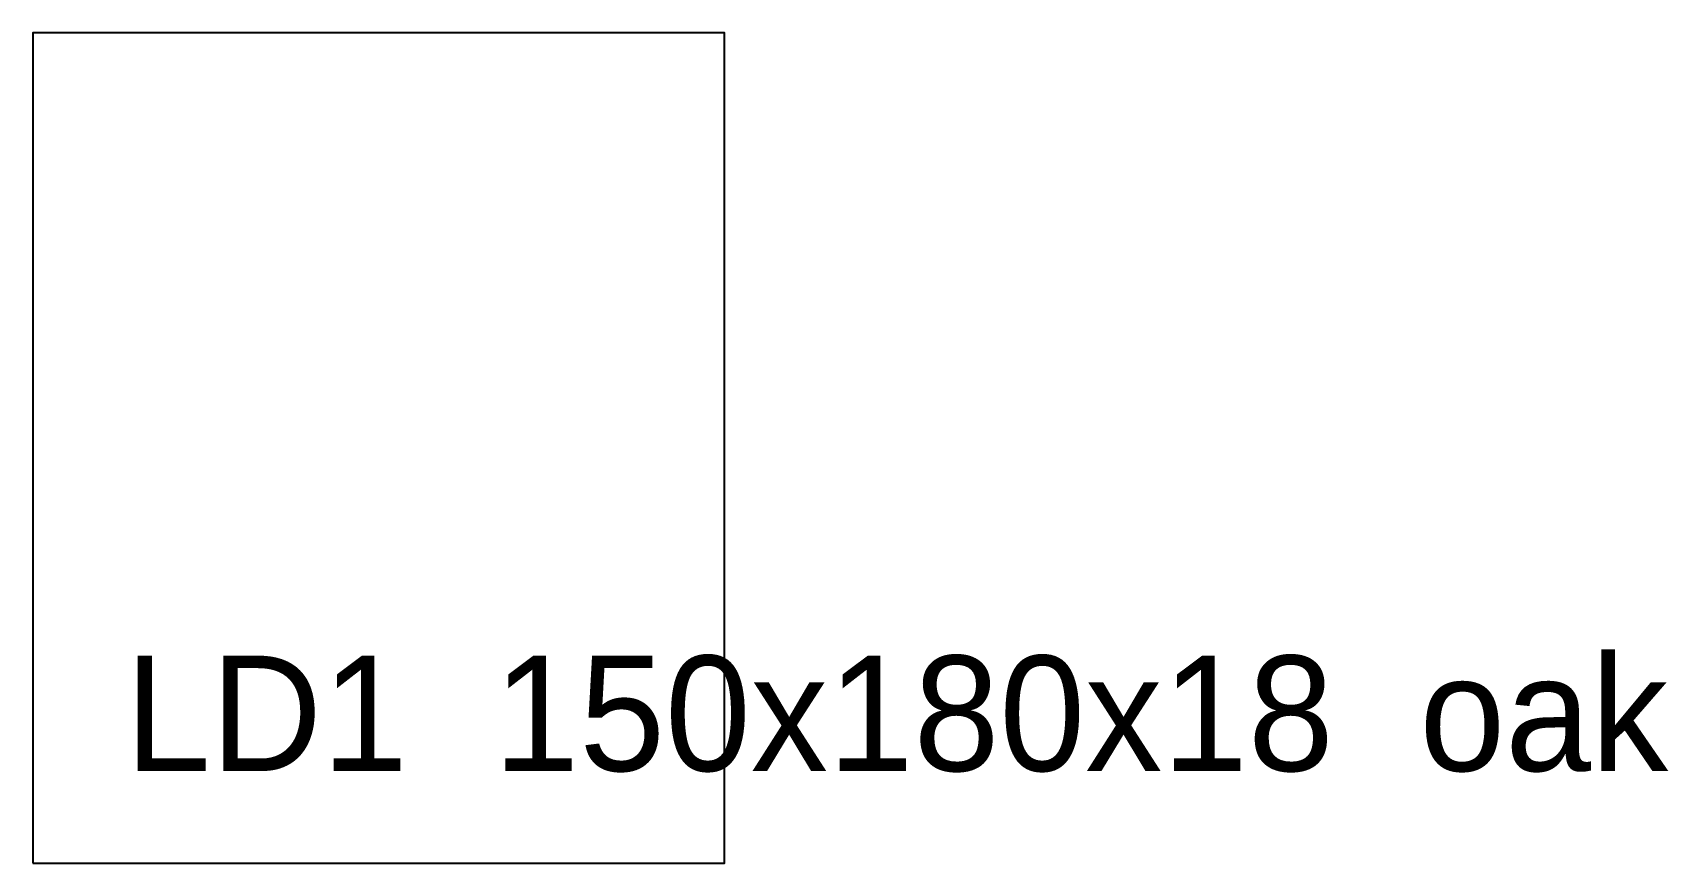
# Model space of a CAD drawing. Header units: millimetres. Extents: x 0 to 355, y 0 to 180.
import ezdxf

# ---------------------------------------------------------------- set-up
doc = ezdxf.new("R2010")
doc.units = ezdxf.units.MM
doc.layers.add('CUT', color=1, linetype='Continuous')
doc.layers.add('TEXT', color=7, linetype='Continuous')

msp = doc.modelspace()

# ---------------------------------------------------------------- linework, layer by layer
at = {"layer": 'CUT'}
msp.add_lwpolyline([(0, 0), (150, 0), (150, 180), (0, 180)], close=True, dxfattribs=at)

# ---------------------------------------------------------------- texts
at = {"layer": 'TEXT'}
msp.add_text('LD1  150x180x18  oak', height=25, dxfattribs=at).set_placement((20, 20))

doc.saveas('drawing.dxf')
